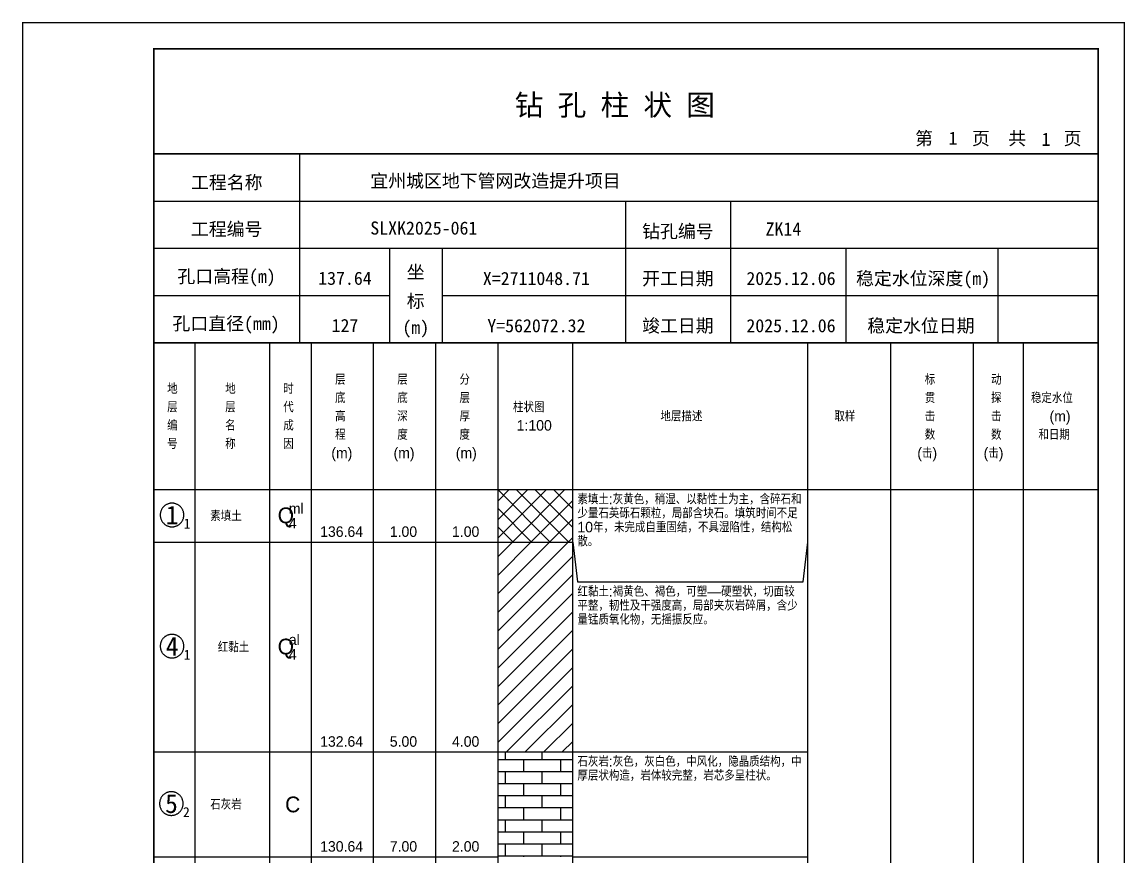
# Model space of a CAD drawing. Header units: millimetres. Extents: x 12489 to 89920, y 4630 to 4927.
# Drawn here: x 41309.3 to 41519.6, y 4767.7 to 4926.8 of the extents above; entities that cross this region are included whole.
import ezdxf
from ezdxf.enums import TextEntityAlignment as Align

# ---------------------------------------------------------------- set-up
doc = ezdxf.new("R2010")
doc.units = ezdxf.units.MM
doc.layers.add('ZZT_TC', color=7, linetype='Continuous')
doc.styles.add('成果图图块', font='', dxfattribs={"height": 2.5})
doc.styles.add('成果图模板', font='')
doc.styles.add('成果图模板标题', font='simhei.ttf')
doc.styles.add('成果图表体', font='Comfont.shx', dxfattribs={"height": 2, "bigfont": 'Hztxt12a.shx'})
doc.styles.get('成果图图块').set_extended_font_data('FangSong_GB2312')
doc.styles.get('成果图模板').set_extended_font_data('FangSong_GB2312')

# ---------------------------------------------------------------- blocks, each defined once
blk = doc.blocks.new('DCBH-1-1-1228', base_point=(0.3, -0.11))
at = {"layer": 'ZZT_TC', "color": 7}
blk.add_polyline3d([(-0.19, 2.31, 0), (-0.3, 2.31, 0), (-0.41, 2.3, 0), (-0.52, 2.29, 0), (-0.63, 2.27, 0), (-0.73, 2.24, 0), (-0.84, 2.21, 0), (-0.95, 2.18, 0), (-1.05, 2.14, 0), (-1.15, 2.09, 0), (-1.25, 2.04, 0), (-1.35, 1.99, 0), (-1.44, 1.93, 0), (-1.53, 1.87, 0), (-1.62, 1.8, 0), (-1.7, 1.73, 0), (-1.78, 1.65, 0), (-1.86, 1.57, 0), (-1.93, 1.49, 0), (-2, 1.4, 0), (-2.06, 1.31, 0), (-2.12, 1.22, 0), (-2.17, 1.12, 0), (-2.22, 1.02, 0), (-2.27, 0.92, 0), (-2.31, 0.82, 0), (-2.34, 0.71, 0), (-2.37, 0.61, 0), (-2.4, 0.5, 0), (-2.41, 0.39, 0), (-2.43, 0.28, 0), (-2.44, 0.17, 0), (-2.44, 0.06, 0), (-2.44, -0.05, 0), (-2.43, -0.16, 0), (-2.41, -0.27, 0), (-2.4, -0.38, 0), (-2.37, -0.49, 0), (-2.34, -0.6, 0), (-2.31, -0.7, 0), (-2.27, -0.8, 0), (-2.22, -0.9, 0), (-2.17, -1, 0), (-2.12, -1.1, 0), (-2.06, -1.19, 0), (-2, -1.28, 0), (-1.93, -1.37, 0), (-1.86, -1.45, 0), (-1.78, -1.53, 0), (-1.7, -1.61, 0), (-1.62, -1.68, 0), (-1.53, -1.75, 0), (-1.44, -1.81, 0), (-1.35, -1.87, 0), (-1.25, -1.93, 0), (-1.15, -1.98, 0), (-1.05, -2.02, 0), (-0.95, -2.06, 0), (-0.84, -2.1, 0), (-0.73, -2.13, 0), (-0.63, -2.15, 0), (-0.52, -2.17, 0), (-0.41, -2.18, 0), (-0.3, -2.19, 0), (-0.19, -2.19, 0), (-0.08, -2.19, 0), (0.03, -2.18, 0), (0.14, -2.17, 0), (0.25, -2.15, 0), (0.36, -2.13, 0), (0.47, -2.1, 0), (0.57, -2.06, 0), (0.67, -2.02, 0), (0.77, -1.98, 0), (0.87, -1.93, 0), (0.97, -1.87, 0), (1.06, -1.81, 0), (1.15, -1.75, 0), (1.24, -1.68, 0), (1.32, -1.61, 0), (1.4, -1.53, 0), (1.48, -1.45, 0), (1.55, -1.37, 0), (1.62, -1.28, 0), (1.68, -1.19, 0), (1.74, -1.1, 0), (1.8, -1, 0), (1.85, -0.9, 0), (1.89, -0.8, 0), (1.93, -0.7, 0), (1.97, -0.6, 0), (2, -0.49, 0), (2.02, -0.38, 0), (2.04, -0.27, 0), (2.05, -0.16, 0), (2.06, -0.05, 0), (2.06, 0.06, 0), (2.06, 0.17, 0), (2.05, 0.28, 0), (2.04, 0.39, 0), (2.02, 0.5, 0), (2, 0.61, 0), (1.97, 0.71, 0), (1.93, 0.82, 0), (1.89, 0.92, 0), (1.85, 1.02, 0), (1.8, 1.12, 0), (1.74, 1.22, 0), (1.68, 1.31, 0), (1.62, 1.4, 0), (1.55, 1.49, 0), (1.48, 1.57, 0), (1.4, 1.65, 0), (1.32, 1.73, 0), (1.24, 1.8, 0), (1.15, 1.87, 0), (1.06, 1.93, 0), (0.97, 1.99, 0), (0.87, 2.04, 0), (0.77, 2.09, 0), (0.67, 2.14, 0), (0.57, 2.18, 0), (0.47, 2.21, 0), (0.36, 2.24, 0), (0.25, 2.27, 0), (0.14, 2.29, 0), (0.03, 2.3, 0), (-0.08, 2.31, 0), (-0.19, 2.31, 0)], dxfattribs=at)
at = {"style": '成果图图块'}
blk.add_text('1', height=3.57, dxfattribs=at).set_placement((-0.16, -1.74), align=Align.CENTER)
blk.add_text('1', height=1.91, dxfattribs=at).set_placement((2.03, -2.53))
blk = doc.blocks.new('DCBH-1-1-1229', base_point=(0.3, -0.11))
at = {"layer": 'ZZT_TC', "color": 7}
blk.add_polyline3d([(-0.19, 2.31, 0), (-0.3, 2.31, 0), (-0.41, 2.3, 0), (-0.52, 2.29, 0), (-0.63, 2.27, 0), (-0.73, 2.24, 0), (-0.84, 2.21, 0), (-0.95, 2.18, 0), (-1.05, 2.14, 0), (-1.15, 2.09, 0), (-1.25, 2.04, 0), (-1.35, 1.99, 0), (-1.44, 1.93, 0), (-1.53, 1.87, 0), (-1.62, 1.8, 0), (-1.7, 1.73, 0), (-1.78, 1.65, 0), (-1.86, 1.57, 0), (-1.93, 1.49, 0), (-2, 1.4, 0), (-2.06, 1.31, 0), (-2.12, 1.22, 0), (-2.17, 1.12, 0), (-2.22, 1.02, 0), (-2.27, 0.92, 0), (-2.31, 0.82, 0), (-2.34, 0.71, 0), (-2.37, 0.61, 0), (-2.4, 0.5, 0), (-2.41, 0.39, 0), (-2.43, 0.28, 0), (-2.44, 0.17, 0), (-2.44, 0.06, 0), (-2.44, -0.05, 0), (-2.43, -0.16, 0), (-2.41, -0.27, 0), (-2.4, -0.38, 0), (-2.37, -0.49, 0), (-2.34, -0.6, 0), (-2.31, -0.7, 0), (-2.27, -0.8, 0), (-2.22, -0.9, 0), (-2.17, -1, 0), (-2.12, -1.1, 0), (-2.06, -1.19, 0), (-2, -1.28, 0), (-1.93, -1.37, 0), (-1.86, -1.45, 0), (-1.78, -1.53, 0), (-1.7, -1.61, 0), (-1.62, -1.68, 0), (-1.53, -1.75, 0), (-1.44, -1.81, 0), (-1.35, -1.87, 0), (-1.25, -1.93, 0), (-1.15, -1.98, 0), (-1.05, -2.02, 0), (-0.95, -2.06, 0), (-0.84, -2.1, 0), (-0.73, -2.13, 0), (-0.63, -2.15, 0), (-0.52, -2.17, 0), (-0.41, -2.18, 0), (-0.3, -2.19, 0), (-0.19, -2.19, 0), (-0.08, -2.19, 0), (0.03, -2.18, 0), (0.14, -2.17, 0), (0.25, -2.15, 0), (0.36, -2.13, 0), (0.47, -2.1, 0), (0.57, -2.06, 0), (0.67, -2.02, 0), (0.77, -1.98, 0), (0.87, -1.93, 0), (0.97, -1.87, 0), (1.06, -1.81, 0), (1.15, -1.75, 0), (1.24, -1.68, 0), (1.32, -1.61, 0), (1.4, -1.53, 0), (1.48, -1.45, 0), (1.55, -1.37, 0), (1.62, -1.28, 0), (1.68, -1.19, 0), (1.74, -1.1, 0), (1.8, -1, 0), (1.85, -0.9, 0), (1.89, -0.8, 0), (1.93, -0.7, 0), (1.97, -0.6, 0), (2, -0.49, 0), (2.02, -0.38, 0), (2.04, -0.27, 0), (2.05, -0.16, 0), (2.06, -0.05, 0), (2.06, 0.06, 0), (2.06, 0.17, 0), (2.05, 0.28, 0), (2.04, 0.39, 0), (2.02, 0.5, 0), (2, 0.61, 0), (1.97, 0.71, 0), (1.93, 0.82, 0), (1.89, 0.92, 0), (1.85, 1.02, 0), (1.8, 1.12, 0), (1.74, 1.22, 0), (1.68, 1.31, 0), (1.62, 1.4, 0), (1.55, 1.49, 0), (1.48, 1.57, 0), (1.4, 1.65, 0), (1.32, 1.73, 0), (1.24, 1.8, 0), (1.15, 1.87, 0), (1.06, 1.93, 0), (0.97, 1.99, 0), (0.87, 2.04, 0), (0.77, 2.09, 0), (0.67, 2.14, 0), (0.57, 2.18, 0), (0.47, 2.21, 0), (0.36, 2.24, 0), (0.25, 2.27, 0), (0.14, 2.29, 0), (0.03, 2.3, 0), (-0.08, 2.31, 0), (-0.19, 2.31, 0)], dxfattribs=at)
at = {"style": '成果图图块'}
blk.add_text('4', height=3.57, dxfattribs=at).set_placement((-0.16, -1.74), align=Align.CENTER)
blk.add_text('1', height=1.91, dxfattribs=at).set_placement((2.03, -2.53))
blk = doc.blocks.new('DCBH-1-1-1230', base_point=(0.43, -0.11))
at = {"layer": 'ZZT_TC', "color": 7}
blk.add_polyline3d([(-0.19, 2.31, 0), (-0.3, 2.31, 0), (-0.41, 2.3, 0), (-0.52, 2.29, 0), (-0.63, 2.27, 0), (-0.73, 2.24, 0), (-0.84, 2.21, 0), (-0.95, 2.18, 0), (-1.05, 2.14, 0), (-1.15, 2.09, 0), (-1.25, 2.04, 0), (-1.35, 1.99, 0), (-1.44, 1.93, 0), (-1.53, 1.87, 0), (-1.62, 1.8, 0), (-1.7, 1.73, 0), (-1.78, 1.65, 0), (-1.86, 1.57, 0), (-1.93, 1.49, 0), (-2, 1.4, 0), (-2.06, 1.31, 0), (-2.12, 1.22, 0), (-2.17, 1.12, 0), (-2.22, 1.02, 0), (-2.27, 0.92, 0), (-2.31, 0.82, 0), (-2.34, 0.71, 0), (-2.37, 0.61, 0), (-2.4, 0.5, 0), (-2.41, 0.39, 0), (-2.43, 0.28, 0), (-2.44, 0.17, 0), (-2.44, 0.06, 0), (-2.44, -0.05, 0), (-2.43, -0.16, 0), (-2.41, -0.27, 0), (-2.4, -0.38, 0), (-2.37, -0.49, 0), (-2.34, -0.6, 0), (-2.31, -0.7, 0), (-2.27, -0.8, 0), (-2.22, -0.9, 0), (-2.17, -1, 0), (-2.12, -1.1, 0), (-2.06, -1.19, 0), (-2, -1.28, 0), (-1.93, -1.37, 0), (-1.86, -1.45, 0), (-1.78, -1.53, 0), (-1.7, -1.61, 0), (-1.62, -1.68, 0), (-1.53, -1.75, 0), (-1.44, -1.81, 0), (-1.35, -1.87, 0), (-1.25, -1.93, 0), (-1.15, -1.98, 0), (-1.05, -2.02, 0), (-0.95, -2.06, 0), (-0.84, -2.1, 0), (-0.73, -2.13, 0), (-0.63, -2.15, 0), (-0.52, -2.17, 0), (-0.41, -2.18, 0), (-0.3, -2.19, 0), (-0.19, -2.19, 0), (-0.08, -2.19, 0), (0.03, -2.18, 0), (0.14, -2.17, 0), (0.25, -2.15, 0), (0.36, -2.13, 0), (0.47, -2.1, 0), (0.57, -2.06, 0), (0.67, -2.02, 0), (0.77, -1.98, 0), (0.87, -1.93, 0), (0.97, -1.87, 0), (1.06, -1.81, 0), (1.15, -1.75, 0), (1.24, -1.68, 0), (1.32, -1.61, 0), (1.4, -1.53, 0), (1.48, -1.45, 0), (1.55, -1.37, 0), (1.62, -1.28, 0), (1.68, -1.19, 0), (1.74, -1.1, 0), (1.8, -1, 0), (1.85, -0.9, 0), (1.89, -0.8, 0), (1.93, -0.7, 0), (1.97, -0.6, 0), (2, -0.49, 0), (2.02, -0.38, 0), (2.04, -0.27, 0), (2.05, -0.16, 0), (2.06, -0.05, 0), (2.06, 0.06, 0), (2.06, 0.17, 0), (2.05, 0.28, 0), (2.04, 0.39, 0), (2.02, 0.5, 0), (2, 0.61, 0), (1.97, 0.71, 0), (1.93, 0.82, 0), (1.89, 0.92, 0), (1.85, 1.02, 0), (1.8, 1.12, 0), (1.74, 1.22, 0), (1.68, 1.31, 0), (1.62, 1.4, 0), (1.55, 1.49, 0), (1.48, 1.57, 0), (1.4, 1.65, 0), (1.32, 1.73, 0), (1.24, 1.8, 0), (1.15, 1.87, 0), (1.06, 1.93, 0), (0.97, 1.99, 0), (0.87, 2.04, 0), (0.77, 2.09, 0), (0.67, 2.14, 0), (0.57, 2.18, 0), (0.47, 2.21, 0), (0.36, 2.24, 0), (0.25, 2.27, 0), (0.14, 2.29, 0), (0.03, 2.3, 0), (-0.08, 2.31, 0), (-0.19, 2.31, 0)], dxfattribs=at)
at = {"style": '成果图图块'}
blk.add_text('5', height=3.57, dxfattribs=at).set_placement((-0.16, -1.74), align=Align.CENTER)
blk.add_text('2', height=1.91, dxfattribs=at).set_placement((2.03, -2.53))
blk = doc.blocks.new('钻孔柱状图路桥昇龙制图梁世成校核莫家里.dwg132', base_point=(25, 236))
for p, q in [((52.82, 236), (52.82, 272)), ((25, 263), (205, 263)), ((115, 236), (115, 263)), ((135, 236), (135, 263)), ((25, 254), (205, 254)), ((70, 236), (70, 254)), ((80, 236), (80, 254)), ((157, 236), (157, 254)), ((185.95, 236), (185.95, 254)), ((25, 245), (70, 245)), ((80, 245), (205, 245))]:
    blk.add_line(p, q)
for points, const_width in [([(0, 0), (210, 0), (210, 297), (0, 297)], 0.25), ([(25, 5), (205, 5), (205, 292), (25, 292)], 0.3)]:
    blk.add_lwpolyline(points, close=True, dxfattribs=dict(const_width=const_width))
at = {"const_width": 0.3}
for points in [[(25, 272), (205, 272)], [(25, 236), (205, 236)]]:
    blk.add_lwpolyline(points, dxfattribs=at)
for s, height, style, p in [('钻 孔 柱 状 图', 4, '成果图模板标题', (93.8, 279.31)), ('第', 2.5, '成果图模板', (170.12, 273.7)), ('页', 2.5, '成果图模板', (180.96, 273.7)), ('共', 2.5, '成果图模板', (187.88, 273.7)), ('页', 2.5, '成果图模板', (198.44, 273.7)), ('工程名称', 2.5, '成果图模板', (32.07, 265.32)), ('宜州城区地下管网改造提升项目', 2.5, '成果图模板', (66.26, 265.61)), ('工程编号', 2.5, '成果图模板', (32.05, 256.41)), ('SLXK2025-061', 2.5, '成果图模板', (66.26, 256.61)), ('钻孔编号', 2.5, '成果图模板', (118.08, 256)), ('ZK14', 2.5, '成果图模板', (141.61, 256.43)), ('孔口高程(m)', 2.5, '成果图模板', (29.48, 247.41)), ('坐', 2.5, '成果图模板', (73.21, 248.24)), ('开工日期', 2.5, '成果图模板', (118.08, 247)), ('稳定水位深度(m)', 2.5, '成果图模板', (158.86, 247)), ('标', 2.5, '成果图模板', (73.21, 242.7)), ('孔口直径(mm)', 2.5, '成果图模板', (28.54, 238.41)), ('(m) ', 2.5, '成果图模板', (72.38, 237.65)), ('竣工日期', 2.5, '成果图模板', (118.08, 238)), ('稳定水位日期', 2.5, '成果图模板', (160.99, 238))]:
    blk.add_text(s, height=height, dxfattribs=dict(style=style)).set_placement(p)
at = {"style": '成果图模板'}
for s, p in [('1', (177.35, 273.74)), ('1', (195.08, 273.53)), ('137.64', (61.43, 247.04)), ('X=2711048.71', (97.92, 247)), ('2025.12.06', (146.46, 247)), ('127', (61.43, 238.04)), ('Y=562072.32', (97.92, 238)), ('2025.12.06', (146.46, 238))]:
    blk.add_text(s, height=2.5, dxfattribs=at).set_placement(p, align=Align.CENTER)

msp = doc.modelspace()

# ---------------------------------------------------------------- hatches: boundary and pattern name
at = {"linetype": 'Continuous'}
h = msp.add_hatch(dxfattribs=at)
h.set_pattern_fill('GKSTT', scale=0.5, style=0, pattern_type=2)
h.set_pattern_definition([(45, (0, 0), (-1.76776695, 1.76776695), []), (135, (0, 0), (-1.76776695, -1.76776695), [])])
h.paths.add_polyline_path([(41400.06, 4827.71), (41414.29, 4827.71), (41414.29, 4837.71), (41400.06, 4837.71)])
h = msp.add_hatch(dxfattribs=at)
h.set_pattern_fill('GKNXT', scale=0.5, style=0, pattern_type=2)
h.set_pattern_definition([(45, (0, 0), (-1.76776695, 1.76776695), [])])
h.paths.add_polyline_path([(41400.06, 4787.71), (41414.29, 4787.71), (41414.29, 4827.71), (41400.06, 4827.71)])
h = msp.add_hatch(dxfattribs=at)
h.set_pattern_fill('GKSHY', scale=0.5, style=0, pattern_type=2)
h.set_pattern_definition([(0, (0, 0), (0, 2.3), []), (90, (0, 0), (-3.5, 2.3), [2.3, -2.3])])
h.paths.add_polyline_path([(41400.06, 4767.71), (41414.29, 4767.71), (41414.29, 4787.71), (41400.06, 4787.71)])

# ---------------------------------------------------------------- linework, layer by layer
at = {"color": 0}
for p, q in [((41334.45, 4837.71), (41342.35, 4837.71)), ((41334.45, 4827.71), (41334.45, 4837.71)), ((41342.35, 4827.71), (41342.35, 4837.71)), ((41334.45, 4827.71), (41342.35, 4827.71)), ((41334.45, 4827.71), (41342.35, 4827.71)), ((41334.45, 4787.71), (41334.45, 4827.71)), ((41342.35, 4787.71), (41342.35, 4827.71)), ((41334.45, 4787.71), (41342.35, 4787.71)), ((41334.45, 4787.71), (41342.35, 4787.71)), ((41334.45, 4767.71), (41334.45, 4787.71)), ((41342.35, 4767.71), (41342.35, 4787.71)), ((41334.45, 4767.71), (41342.35, 4767.71))]:
    msp.add_line(p, q, dxfattribs=at)
for points in [[(41334.45, 4865.71), (41342.35, 4865.71)], [(41334.45, 4837.71), (41334.45, 4865.71)], [(41342.35, 4837.71), (41342.35, 4865.71)], [(41342.35, 4865.71), (41356.58, 4865.71)], [(41342.35, 4837.71), (41342.35, 4865.71)], [(41356.58, 4837.71), (41356.58, 4865.71)], [(41356.58, 4865.71), (41364.49, 4865.71)], [(41356.58, 4837.71), (41356.58, 4865.71)], [(41364.49, 4837.71), (41364.49, 4865.71)], [(41364.49, 4865.71), (41376.35, 4865.71)], [(41364.49, 4837.71), (41364.49, 4865.71)], [(41376.35, 4837.71), (41376.35, 4865.71)], [(41376.35, 4865.71), (41388.2, 4865.71)], [(41376.35, 4837.71), (41376.35, 4865.71)], [(41388.2, 4837.71), (41388.2, 4865.71)], [(41388.2, 4865.71), (41400.06, 4865.71)], [(41388.2, 4837.71), (41388.2, 4865.71)], [(41400.06, 4837.71), (41400.06, 4865.71)], [(41400.06, 4865.71), (41414.29, 4865.71)], [(41400.06, 4837.71), (41400.06, 4865.71)], [(41414.29, 4837.71), (41414.29, 4865.71)], [(41414.29, 4865.71), (41459.11, 4865.71)], [(41414.29, 4837.71), (41414.29, 4865.71)], [(41459.11, 4837.71), (41459.11, 4865.71)], [(41459.11, 4865.71), (41474.92, 4865.71)], [(41459.11, 4837.71), (41459.11, 4865.71)], [(41474.92, 4837.71), (41474.92, 4865.71)], [(41474.92, 4865.71), (41490.73, 4865.71)], [(41474.92, 4837.71), (41474.92, 4865.71)], [(41490.73, 4837.71), (41490.73, 4865.71)], [(41490.73, 4865.71), (41500.22, 4865.71)], [(41490.73, 4837.71), (41490.73, 4865.71)], [(41500.22, 4837.71), (41500.22, 4865.71)], [(41500.22, 4865.71), (41514.45, 4865.71)], [(41500.22, 4837.71), (41500.22, 4865.71)], [(41514.45, 4837.71), (41514.45, 4865.71)], [(41334.45, 4837.71), (41342.35, 4837.71)], [(41334.45, 4643.71), (41334.45, 4837.71)], [(41334.45, 4837.71), (41342.35, 4837.71)], [(41342.35, 4643.71), (41342.35, 4837.71)], [(41342.35, 4837.71), (41356.58, 4837.71)], [(41342.35, 4643.71), (41342.35, 4837.71)], [(41342.35, 4837.71), (41356.58, 4837.71)], [(41342.35, 4837.71), (41356.58, 4837.71)], [(41342.35, 4827.71), (41342.35, 4837.71)], [(41356.58, 4643.71), (41356.58, 4837.71)], [(41356.58, 4827.71), (41356.58, 4837.71)], [(41356.58, 4837.71), (41364.49, 4837.71)], [(41356.58, 4643.71), (41356.58, 4837.71)], [(41356.58, 4837.71), (41364.49, 4837.71)], [(41356.58, 4837.71), (41364.49, 4837.71)], [(41356.58, 4827.71), (41356.58, 4837.71)], [(41364.49, 4643.71), (41364.49, 4837.71)], [(41364.49, 4827.71), (41364.49, 4837.71)], [(41364.49, 4837.71), (41376.35, 4837.71)], [(41364.49, 4643.71), (41364.49, 4837.71)], [(41364.49, 4837.71), (41376.35, 4837.71)], [(41364.49, 4837.71), (41376.35, 4837.71)], [(41364.49, 4827.71), (41364.49, 4837.71)], [(41376.35, 4643.71), (41376.35, 4837.71)], [(41376.35, 4827.71), (41376.35, 4837.71)], [(41376.35, 4837.71), (41388.2, 4837.71)], [(41376.35, 4643.71), (41376.35, 4837.71)], [(41376.35, 4837.71), (41388.2, 4837.71)], [(41376.35, 4837.71), (41388.2, 4837.71)], [(41376.35, 4827.71), (41376.35, 4837.71)], [(41388.2, 4643.71), (41388.2, 4837.71)], [(41388.2, 4827.71), (41388.2, 4837.71)], [(41388.2, 4837.71), (41400.06, 4837.71)], [(41388.2, 4643.71), (41388.2, 4837.71)], [(41388.2, 4837.71), (41400.06, 4837.71)], [(41388.2, 4837.71), (41400.06, 4837.71)], [(41388.2, 4827.71), (41388.2, 4837.71)], [(41400.06, 4643.71), (41400.06, 4837.71)], [(41400.06, 4827.71), (41400.06, 4837.71)], [(41400.06, 4837.71), (41414.29, 4837.71)], [(41400.06, 4643.71), (41400.06, 4837.71)], [(41400.06, 4837.71), (41414.29, 4837.71)], [(41414.29, 4643.71), (41414.29, 4837.71)], [(41414.29, 4837.71), (41459.11, 4837.71)], [(41414.29, 4643.71), (41414.29, 4837.71)], [(41414.29, 4837.71), (41459.11, 4837.71)], [(41414.29, 4827.71), (41414.29, 4837.71)], [(41459.11, 4643.71), (41459.11, 4837.71)], [(41459.11, 4827.71), (41459.11, 4837.71)], [(41459.11, 4837.71), (41474.92, 4837.71)], [(41459.11, 4643.71), (41459.11, 4837.71)], [(41459.11, 4837.71), (41474.92, 4837.71)], [(41474.92, 4643.71), (41474.92, 4837.71)], [(41474.92, 4837.71), (41490.73, 4837.71)], [(41474.92, 4643.71), (41474.92, 4837.71)], [(41474.92, 4837.71), (41490.73, 4837.71)], [(41490.73, 4643.71), (41490.73, 4837.71)], [(41490.73, 4837.71), (41500.22, 4837.71)], [(41490.73, 4643.71), (41490.73, 4837.71)], [(41490.73, 4837.71), (41500.22, 4837.71)], [(41500.22, 4643.71), (41500.22, 4837.71)], [(41500.22, 4837.71), (41514.45, 4837.71)], [(41500.22, 4643.71), (41500.22, 4837.71)], [(41500.22, 4837.71), (41514.45, 4837.71)], [(41514.45, 4643.71), (41514.45, 4837.71)], [(41342.35, 4827.71), (41356.58, 4827.71)], [(41342.35, 4827.71), (41356.58, 4827.71)], [(41342.35, 4787.71), (41342.35, 4827.71)], [(41356.58, 4787.71), (41356.58, 4827.71)], [(41356.58, 4827.71), (41364.49, 4827.71)], [(41356.58, 4827.71), (41364.49, 4827.71)], [(41356.58, 4787.71), (41356.58, 4827.71)], [(41364.49, 4787.71), (41364.49, 4827.71)], [(41364.49, 4827.71), (41376.35, 4827.71)], [(41364.49, 4827.71), (41376.35, 4827.71)], [(41364.49, 4787.71), (41364.49, 4827.71)], [(41376.35, 4787.71), (41376.35, 4827.71)], [(41376.35, 4827.71), (41388.2, 4827.71)], [(41376.35, 4827.71), (41388.2, 4827.71)], [(41376.35, 4787.71), (41376.35, 4827.71)], [(41388.2, 4787.71), (41388.2, 4827.71)], [(41388.2, 4827.71), (41400.06, 4827.71)], [(41388.2, 4827.71), (41400.06, 4827.71)], [(41388.2, 4787.71), (41388.2, 4827.71)], [(41400.06, 4787.71), (41400.06, 4827.71)], [(41414.29, 4827.71), (41415.19, 4820.11)], [(41414.29, 4787.71), (41414.29, 4827.71)], [(41458.22, 4820.11), (41459.11, 4827.71)], [(41459.11, 4787.71), (41459.11, 4827.71)], [(41415.19, 4820.11), (41458.22, 4820.11)], [(41342.35, 4787.71), (41356.58, 4787.71)], [(41342.35, 4787.71), (41356.58, 4787.71)], [(41342.35, 4767.71), (41342.35, 4787.71)], [(41356.58, 4767.71), (41356.58, 4787.71)], [(41356.58, 4787.71), (41364.49, 4787.71)], [(41356.58, 4787.71), (41364.49, 4787.71)], [(41356.58, 4767.71), (41356.58, 4787.71)], [(41364.49, 4767.71), (41364.49, 4787.71)], [(41364.49, 4787.71), (41376.35, 4787.71)], [(41364.49, 4787.71), (41376.35, 4787.71)], [(41364.49, 4767.71), (41364.49, 4787.71)], [(41376.35, 4767.71), (41376.35, 4787.71)], [(41376.35, 4787.71), (41388.2, 4787.71)], [(41376.35, 4787.71), (41388.2, 4787.71)], [(41376.35, 4767.71), (41376.35, 4787.71)], [(41388.2, 4767.71), (41388.2, 4787.71)], [(41388.2, 4787.71), (41400.06, 4787.71)], [(41388.2, 4787.71), (41400.06, 4787.71)], [(41388.2, 4767.71), (41388.2, 4787.71)], [(41400.06, 4767.71), (41400.06, 4787.71)], [(41414.29, 4787.71), (41459.11, 4787.71)], [(41414.29, 4787.71), (41459.11, 4787.71)], [(41414.29, 4767.71), (41414.29, 4787.71)], [(41459.11, 4767.71), (41459.11, 4787.71)], [(41342.35, 4767.71), (41356.58, 4767.71)], [(41356.58, 4767.71), (41364.49, 4767.71)], [(41364.49, 4767.71), (41376.35, 4767.71)], [(41376.35, 4767.71), (41388.2, 4767.71)], [(41388.2, 4767.71), (41400.06, 4767.71)], [(41414.29, 4767.71), (41459.11, 4767.71)]]:
    msp.add_lwpolyline(points, dxfattribs=at)
at = {"color": 7, "flags": 128}
for points in [[(41400.06, 4827.71), (41414.29, 4827.71)], [(41400.06, 4787.71), (41414.29, 4787.71)]]:
    msp.add_lwpolyline(points, dxfattribs=at)

# ---------------------------------------------------------------- block references
for name, p in [('钻孔柱状图路桥昇龙制图梁世成校核莫家里.dwg132', (41334.45, 4865.71)), ('DCBH-1-1-1228', (41338.4, 4832.71)), ('DCBH-1-1-1229', (41338.4, 4807.71)), ('DCBH-1-1-1230', (41338.4, 4777.71))]:
    msp.add_blockref(name, p)

# ---------------------------------------------------------------- texts
at = {"color": 0, "style": '成果图表体'}
for s, height, p in [('层', 2, (41369, 4857.71)), ('层', 2, (41380.85, 4857.71)), ('分', 2, (41392.71, 4857.71)), ('标', 2, (41481.41, 4857.71)), ('动', 2, (41494.05, 4857.71)), ('地', 2, (41336.98, 4855.96)), ('地', 2, (41348.05, 4855.96)), ('时', 2, (41359.11, 4855.96)), ('底', 2, (41369, 4854.21)), ('底', 2, (41380.85, 4854.21)), ('层', 2, (41392.71, 4854.21)), ('贯', 2, (41481.41, 4854.21)), ('探', 2, (41494.05, 4854.21)), ('稳定水位', 2, (41501.65, 4854.21)), ('层', 2, (41336.98, 4852.46)), ('层', 2, (41348.05, 4852.46)), ('代', 2, (41359.11, 4852.46)), ('高', 2, (41369, 4850.71)), ('深', 2, (41380.85, 4850.71)), ('厚', 2, (41392.71, 4850.71)), ('柱状图', 2, (41402.91, 4852.46)), ('地层描述', 2, (41431.02, 4850.71)), ('取样', 2, (41464.18, 4850.71)), ('击', 2, (41481.41, 4850.71)), ('击', 2, (41494.05, 4850.71)), ('(m)', 2, (41505.2, 4850.71)), ('编', 2, (41336.98, 4848.96)), ('名', 2, (41348.05, 4848.96)), ('成', 2, (41359.11, 4848.96)), ('1:100', 2, (41403.62, 4848.96)), ('程', 2, (41369, 4847.21)), ('度', 2, (41380.85, 4847.21)), ('度', 2, (41392.71, 4847.21)), ('数', 2, (41481.41, 4847.21)), ('数', 2, (41494.05, 4847.21)), ('和日期', 2, (41503.07, 4847.21)), ('号', 2, (41336.98, 4845.46)), ('称', 2, (41348.05, 4845.46)), ('因', 2, (41359.11, 4845.46)), ('(m)', 2, (41368.28, 4843.71)), ('(m)', 2, (41380.14, 4843.71)), ('(m)', 2, (41392, 4843.71)), ('(击)', 2, (41479.99, 4843.71)), ('(击)', 2, (41492.63, 4843.71)), ('素填土', 2, (41345.2, 4831.71)), ('Q', 3, (41358.05, 4831.31)), ('ml', 2, (41360.18, 4833.11)), ('4', 2, (41360.18, 4830.31)), ('136.64', 2, (41366.15, 4828.71)), ('1.00', 2, (41379.43, 4828.71)), ('1.00', 2, (41391.29, 4828.71)), ('红黏土', 2, (41346.63, 4806.71)), ('Q', 3, (41358.05, 4806.31)), ('al', 2, (41360.18, 4808.11)), ('4', 2, (41360.18, 4805.31)), ('132.64', 2, (41366.15, 4788.71)), ('5.00', 2, (41379.43, 4788.71)), ('4.00', 2, (41391.29, 4788.71)), ('C', 3, (41359.47, 4776.21)), ('石灰岩', 2, (41345.2, 4776.71)), ('130.64', 2, (41366.15, 4768.71)), ('7.00', 2, (41379.43, 4768.71)), ('2.00', 2, (41391.29, 4768.71))]:
    msp.add_text(s, height=height, dxfattribs=at).set_placement(p)
at = {"color": 0, "char_height": 2, "width": 43.0292, "attachment_point": 1, "line_spacing_factor": 0.8, "style": '成果图表体'}
for s, insert in [('素填土:灰黄色，稍湿、以黏性土为主，含碎石和少量石英砾石颗粒，局部含块石。填筑时间不足10年，未完成自重固结，不具湿陷性，结构松散。', (41415.19, 4836.91)), ('红黏土:褐黄色、褐色，可塑—硬塑状，切面较平整，韧性及干强度高，局部夹灰岩碎屑，含少量锰质氧化物，无摇振反应。', (41415.19, 4819.31)), ('石灰岩:灰色，灰白色，中风化，隐晶质结构，中厚层状构造，岩体较完整，岩芯多呈柱状。', (41415.19, 4786.91))]:
    msp.add_mtext(s, dxfattribs=dict(at, insert=insert))

doc.saveas('drawing.dxf')
